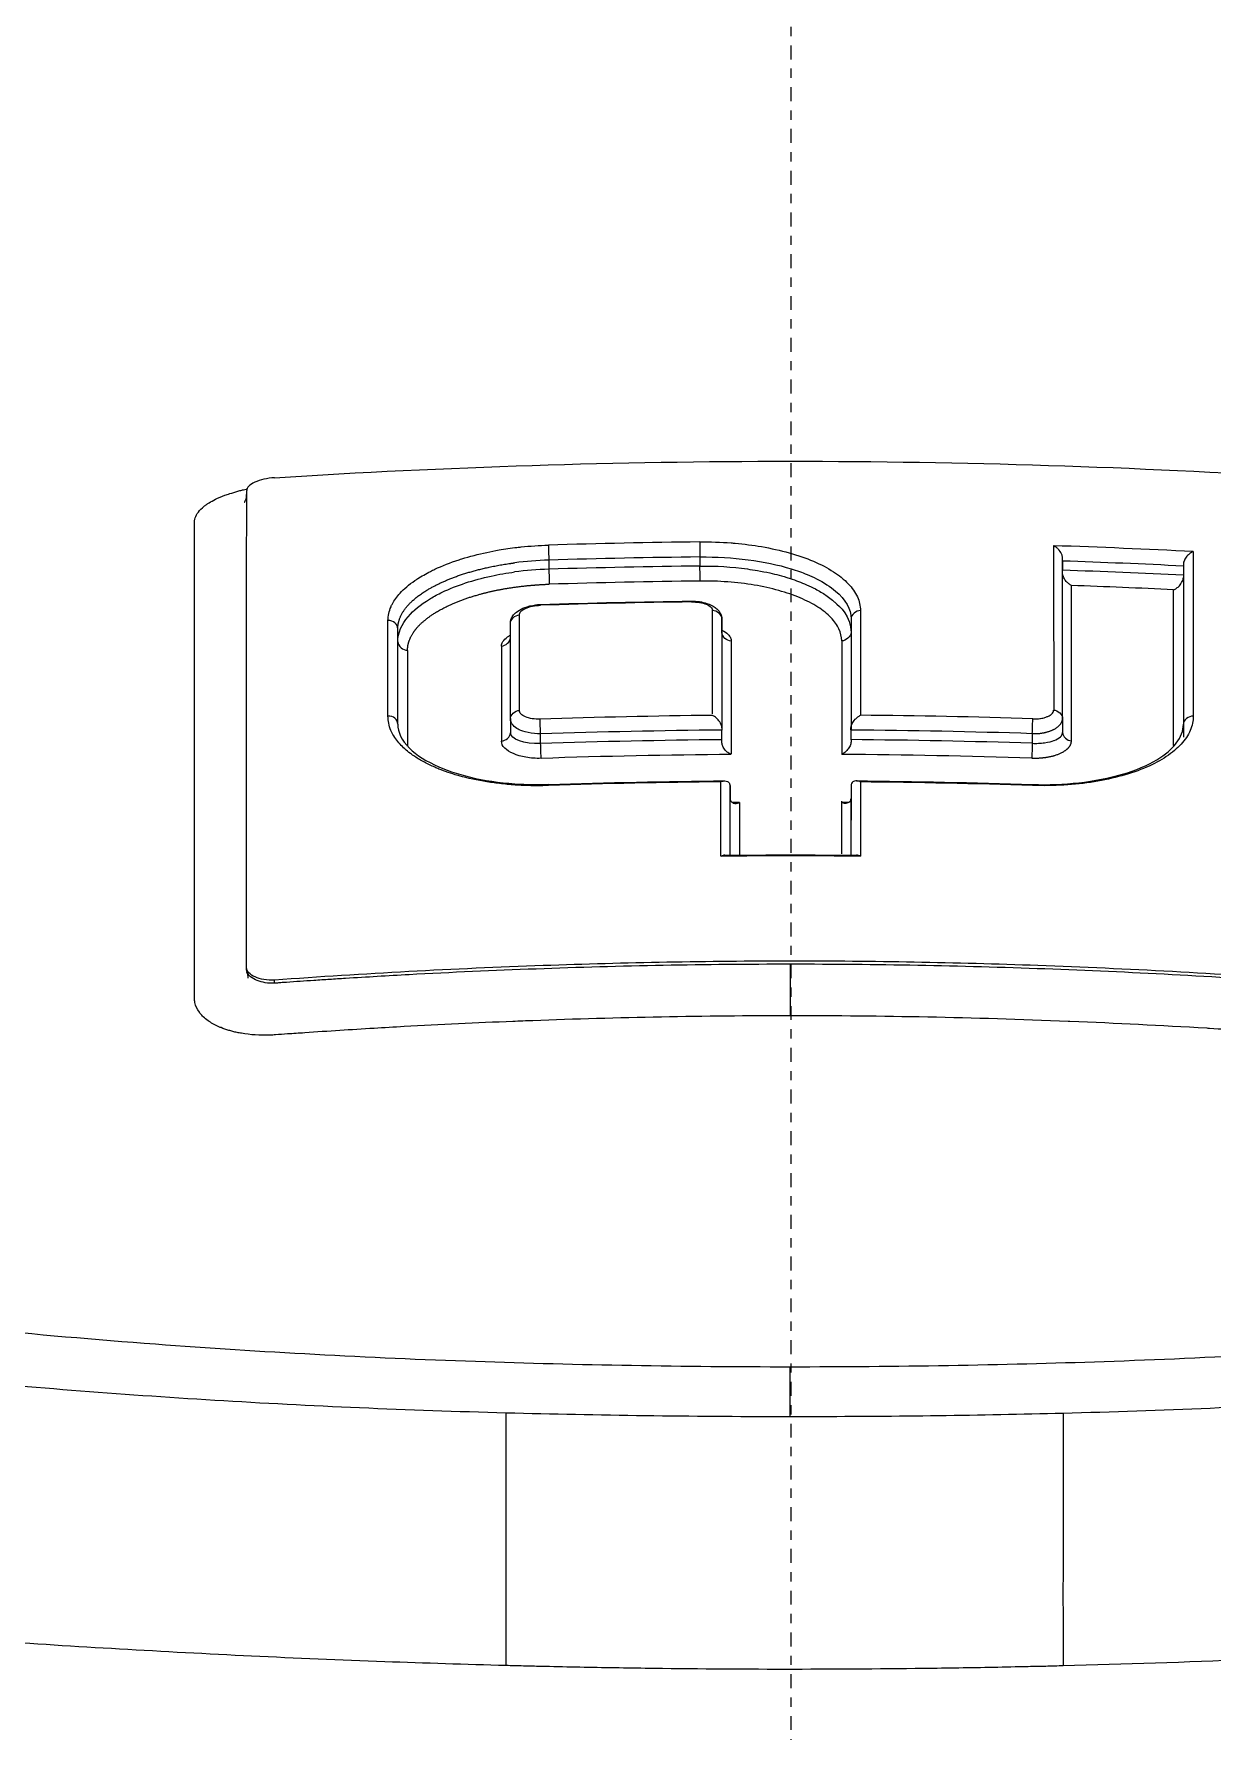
# Model space of a CAD drawing. Header units: millimetres. Extents: x 0 to 4378, y 0 to 2376.
# Drawn here: x 769.06 to 781.76, y 2087.15 to 2105.43 of the extents above; entities that cross this region are included whole.
import ezdxf

# ---------------------------------------------------------------- set-up
doc = ezdxf.new("R2010")
doc.units = ezdxf.units.MM
doc.header["$LTSCALE"] = 0.2
doc.linetypes.add('CENTER2', pattern=[1.125, 0.75, -0.125, 0.125, -0.125])
doc.layers.add('02_Center Line', color=1, linetype='CENTER2')

# ---------------------------------------------------------------- blocks, each defined once
blk = doc.blocks.new('A$C67cfe5fe')
for p, q in [((-0.928, -66.436), (-0.928, -66.436)), ((-2.608, -66.632), (-2.608, -66.731)), ((-0.979, -66.598), (-0.979, -66.696)), ((2.928, -68.337), (2.928, -66.608)), ((2.928, -66.643), (2.928, -66.741)), ((4.23, -66.673), (4.23, -68.401)), ((4.23, -66.697), (4.23, -66.796)), ((-0.928, -66.858), (-0.928, -66.858)), ((2.928, -68.337), (2.928, -66.775)), ((4.23, -66.821), (4.23, -68.541)), ((-0.742, -67.266), (-0.743, -68.439)), ((-0.742, -67.414), (-0.742, -67.266)), ((-0.742, -67.266), (-0.742, -67.414)), ((0.649, -67.265), (0.649, -68.438)), ((0.649, -67.265), (0.649, -67.265)), ((-4.235, -68.401), (-4.235, -67.373)), ((-3.022, -68.34), (-3.022, -67.313)), ((-3.022, -68.34), (-3.022, -67.469)), ((-2.926, -67.398), (-2.926, -67.398)), ((-0.742, -67.414), (-0.743, -68.464)), ((0.649, -67.413), (0.649, -68.463)), ((0.649, -67.413), (0.649, -67.413)), ((-4.235, -68.401), (-4.235, -67.514)), ((0.548, -67.503), (0.548, -68.725)), ((-3.022, -68.34), (-3.022, -68.494)), ((-1.919, -68.324), (-1.919, -68.324)), ((0.93, -68.306), (0.93, -68.306)), ((1.922, -68.324), (1.922, -68.324)), ((2.928, -68.337), (2.928, -68.491)), ((-2.696, -68.609), (-2.696, -68.505)), ((-0.743, -68.568), (-0.743, -68.464)), ((-0.743, -68.568), (-0.743, -68.568)), ((0.649, -68.567), (0.649, -68.463)), ((2.602, -68.502), (2.602, -68.606)), ((4.23, -68.401), (4.23, -68.401)), ((-0.654, -69.812), (-0.654, -69.059)), ((-0.654, -69.059), (-0.654, -69.205)), ((0.649, -69.059), (0.648, -69.812)), ((-0.654, -69.812), (-0.654, -69.205)), ((0.648, -69.205), (0.648, -69.812)), ((-5.864, -71.047), (-5.864, -71.021)), ((-1.919, -71.012), (-1.919, -71.012)), ((-0.928, -70.993), (-0.928, -70.993)), ((0.93, -70.993), (0.93, -70.993)), ((1.922, -71.012), (1.922, -71.012)), ((-5.564, -71.191), (-5.564, -71.158)), ((0.93, -71.548), (0.93, -71.548)), ((1.922, -71.567), (1.922, -71.567)), ((-0.009, -75.323), (-0.009, -75.863))]:
    blk.add_line(p, q)
blk.add_arc((0, 0), 86.413, 313.06048, 226.93952)
for centre, major_axis, ratio, start_param, end_param in [((-5.563, -65.864), (0.3, 0.023), 0.39536, 1.540952, 3.111749), ((0.004, -140.188), (79.462, -0.002), 0.92821, 1.583219, 1.60375), ((2.849, -140.167), (-0.016, 81.06), 0.000069, 0.429761, 0.479504), ((-0.026, -140.781), (80.099, -0.001), 0.92824, 1.516333, 1.535131), ((4.356, -139.87), (0.02, -80.689), 0.000072, 3.571971, 3.621898), ((-2.574, -67.246), (1.548, 0.043), 0.397012, 1.58138, 1.822144), ((-2.604, -67.452), (1.638, 0.061), 0.440164, 1.556801, 1.783467), ((0.004, -140.161), (79.293, -0.002), 0.927804, 1.583225, 1.603764), ((0.004, -140.089), (79.137, -0.002), 0.92749, 1.583251, 1.603829), ((-0.026, -140.75), (79.932, -0.003), 0.927771, 1.517557, 1.533867), ((-0.027, -140.694), (79.789, -0.002), 0.92749, 1.517446, 1.533785), ((0.004, -140.062), (78.968, -0.002), 0.927077, 1.583258, 1.603845), ((-0.027, -140.673), (79.623, -0.001), 0.927139, 1.518638, 1.532479), ((3.005, -140.135), (0.019, 80.621), 0.000055, 5.804404, 5.851627), ((0.006, -139.707), (-78.262, 0.002), 0.928055, 4.726147, 4.746973), ((-1.068, -67.128), (0.0007, -0.0538), 0.007417, 3.137067, 3.1416), ((-1.068, -67.128), (0.0007, -0.0538), 0.007417, 3.1416, 3.707714), ((4.103, -139.916), (-0.022, -80.346), 0.000056, 2.662169, 2.709604), ((-4.335, -67.373), (0.1, 0), 0.899596, 0.00002, 1.626158), ((-4.363, -139.935), (0.022, 80.762), 0.000059, 5.802861, 5.831224), ((-2.945, -140.227), (0.02, 81.126), 0.000062, 5.803652, 5.831887), ((-2.696, -67.164), (0.0018, -0.0536), 0.018842, 3.145343, 3.705079), ((-0.851, -140.527), (-0.008, -81.489), 0.00002, 2.660467, 2.691318), ((0.755, -140.536), (0.005, -81.499), 0.000032, 3.592119, 3.622961), ((-4.109, -139.975), (-0.02, 80.412), 0.000079, 0.45104, 0.479465), ((-3.098, -140.184), (-0.019, 80.673), 0.000081, 0.450484, 0.478814), ((-0.636, -140.545), (0.005, -81.109), 0.000032, 3.591255, 3.62475), ((-4.335, -68.401), (0.1, 0), 0.886849, 0.000221, 1.627453), ((0.008, -138.589), (-75.713, 0.002), 0.928348, 4.723657, 4.748198), ((-0.007, -138.544), (75.665, -0.003), 0.928354, 1.536274, 1.560828), ((2.603, -68.431), (-0.0032, -0.0999), 0.012856, 0.785362, 2.659767), ((-4.335, -68.401), (0.1, 0), 0.886849, 0.000018, 0.000221), ((0.007, -138.534), (-75.523, 0.002), 0.927848, 4.722341, 4.748216), ((0.007, -138.436), (-75.337, 0.002), 0.927455, 4.722368, 4.748308), ((-0.742, -68.347), (0, -0.133), 0.000583, 5.47928, 5.787408), ((-0.743, -68.683), (0, -0.131), 0.000579, 2.333892, 2.645879), ((0.648, -68.345), (0, -0.133), 0.000491, 0.495311, 0.804225), ((-0.006, -138.49), (75.475, -0.002), 0.92785, 1.536257, 1.562148), ((0.649, -68.687), (0, -0.135), 0.000363, 3.620466, 3.927231), ((-0.007, -138.399), (-75.297, 0.002), 0.927458, 4.677763, 4.703714), ((0.007, -138.383), (-75.149, 0.002), 0.926947, 4.721044, 4.748325), ((-0.006, -138.338), (-75.101, 0.002), 0.926936, 4.677744, 4.705038), ((0.009, -137.794), (-74.104, 0.002), 0.928107, 4.722724, 4.74776), ((-0.764, -141.203), (0.009, 82.256), 0.00003, 5.763107, 5.783077), ((0.759, -141.199), (0.008, -82.251), 0.000051, 3.641641, 3.661615), ((-0.009, -137.795), (-74.104, 0.002), 0.928107, 4.677143, 4.702178), ((0.007, -137.811), (-73.954, 0.002), 0.927194, 4.719989, 4.721059), ((-0.547, -141.156), (-0.005, 81.802), 0.000036, 0.496809, 0.511176), ((0.541, -141.153), (-0.007, -81.799), 0.000022, 2.630734, 2.645105), ((0, -136.086), (-71.394, 0.002), 0.928182, 4.701923, 4.722988), ((2.971, -95.547), (-0.015, 45.288), 0.000777, 1.120257, 1.185998)]:
    blk.add_ellipse(centre, major_axis=major_axis, ratio=ratio, start_param=start_param, end_param=end_param)
for points, knots in [([(-3.067, -75.822), (-4.126, -75.794), (-5.172, -75.749), (-7.244, -75.623), (-8.265, -75.542), (-9.932, -75.379), (-10.592, -75.305), (-11.611, -75.177), (-11.978, -75.128), (-15.251, -74.664), (-17.895, -74.094), (-20.291, -73.351), (-20.433, -73.305), (-20.871, -73.163), (-21.175, -73.06), (-21.75, -72.853), (-22.029, -72.748), (-22.564, -72.536), (-22.824, -72.427), (-23.331, -72.204), (-23.576, -72.091), (-24.29, -71.742), (-24.73, -71.5), (-25.53, -71.006), (-25.889, -70.754), (-26.36, -70.372), (-26.504, -70.246), (-27.199, -69.591), (-27.591, -69.043), (-27.854, -68.343), (-27.895, -68.205), (-27.955, -67.928), (-27.974, -67.789), (-27.989, -67.512), (-27.986, -67.376), (-27.958, -67.111), (-27.934, -66.981), (-27.885, -66.792), (-27.867, -66.731), (-27.807, -66.554), (-27.758, -66.435), (-27.651, -66.214), (-27.593, -66.109), (-27.294, -65.626), (-26.967, -65.25), (-26.236, -64.604), (-25.874, -64.333), (-24.852, -63.672), (-24.133, -63.288), (-22.908, -62.742), (-22.475, -62.564), (-21.564, -62.221), (-21.084, -62.053), (-20.582, -61.893)], [0.000005, 0.000005, 0.000005, 0.000005, 0.319511, 0.319511, 0.639479, 0.639479, 0.852403, 0.852403, 0.973891, 0.973891, 1.947625, 1.947625, 2.010365, 2.010365, 2.139691, 2.139691, 2.265575, 2.265575, 2.393345, 2.393345, 2.521559, 2.521559, 2.781941, 2.781941, 3.041001, 3.041001, 3.166048, 3.166048, 3.692233, 3.692233, 3.821507, 3.821507, 3.951206, 3.951206, 4.07808, 4.07808, 4.201324, 4.201324, 4.258471, 4.258471, 4.368502, 4.368502, 4.468635, 4.468635, 4.831764, 4.831764, 5.102761, 5.102761, 5.508805, 5.508805, 5.711646, 5.711646, 5.914059, 5.914059, 5.914059, 5.914059]), ([(20.581, -61.893), (21.167, -62.08), (21.725, -62.277), (22.772, -62.683), (23.264, -62.894), (24.638, -63.544), (25.419, -64.003), (26.472, -64.794), (26.828, -65.119), (27.191, -65.537), (27.262, -65.626), (27.361, -65.758), (27.394, -65.803), (27.576, -66.067), (27.694, -66.287), (27.831, -66.623), (27.872, -66.744), (27.936, -66.996), (27.959, -67.126), (27.985, -67.391), (27.987, -67.528), (27.97, -67.805), (27.95, -67.944), (27.889, -68.221), (27.847, -68.359), (27.58, -69.058), (27.185, -69.606), (26.486, -70.261), (26.342, -70.386), (25.869, -70.767), (25.508, -71.019), (24.707, -71.513), (24.265, -71.754), (23.549, -72.103), (23.304, -72.216), (22.797, -72.438), (22.535, -72.546), (21.999, -72.758), (21.72, -72.863), (21.147, -73.068), (20.844, -73.171), (20.405, -73.313), (20.262, -73.359), (17.851, -74.105), (15.19, -74.676), (11.896, -75.139), (11.527, -75.188), (10.501, -75.315), (9.837, -75.388), (8.16, -75.551), (7.133, -75.631), (5.569, -75.724), (5.045, -75.75), (3.992, -75.794), (3.464, -75.812), (2.933, -75.826)], [0.00002, 0.00002, 0.00002, 0.00002, 0.259158, 0.259158, 0.518708, 0.518708, 1.038075, 1.038075, 1.384705, 1.384705, 1.477831, 1.477831, 1.526561, 1.526561, 1.759973, 1.759973, 1.890971, 1.890971, 2.029156, 2.029156, 2.171186, 2.171186, 2.316283, 2.316283, 2.460898, 2.460898, 3.049329, 3.049329, 3.189055, 3.189055, 3.478614, 3.478614, 3.769885, 3.769885, 3.913253, 3.913253, 4.056001, 4.056001, 4.19686, 4.19686, 4.341119, 4.341119, 4.411312, 4.411312, 5.498875, 5.498875, 5.634552, 5.634552, 5.872375, 5.872375, 6.229939, 6.229939, 6.408513, 6.408513, 6.587137, 6.587137, 6.587137, 6.587137]), ([(-20.254, -62.034), (-21.316, -62.409), (-22.924, -63.036), (-25.326, -64.626), (-26.033, -65.35), (-26.63, -66.585), (-26.71, -67.081), (-26.475, -68.751), (-25.525, -69.8), (-22.805, -71.618), (-20.784, -72.476), (-16.051, -73.826), (-13.47, -74.336), (-9.424, -74.853), (-8.146, -74.981), (-5.708, -75.163), (-4.554, -75.225), (-2.295, -75.303), (-1.147, -75.323), (-0.009, -75.323)], [-5.847616, -5.847616, -5.847616, -5.847616, -5.038817, -5.038817, -4.426364, -4.426364, -4.019655, -4.019655, -3.083823, -3.083823, -2.043533, -2.043533, -1.111663, -1.111663, -0.700523, -0.700523, -0.341482, -0.341482, 0, 0, 0, 0]), ([(-0.009, -75.323), (1.128, -75.323), (2.276, -75.304), (4.534, -75.226), (5.688, -75.164), (8.127, -74.982), (9.404, -74.855), (13.452, -74.338), (16.034, -73.829), (20.77, -72.48), (22.793, -71.622), (25.516, -69.805), (26.47, -68.758), (26.709, -67.086), (26.63, -66.59), (26.035, -65.353), (25.328, -64.629), (22.925, -63.037), (21.315, -62.409), (20.252, -62.034)], [-3.557548, -3.557548, -3.557548, -3.557548, -3.349945, -3.349945, -3.131371, -3.131371, -2.88131, -2.88131, -2.314192, -2.314192, -1.681115, -1.681115, -1.111984, -1.111984, -0.864569, -0.864569, -0.492008, -0.492008, -0.000015, -0.000015, -0.000015, -0.000015]), ([(-5.563, -65.744), (-3.714, -65.627), (-1.862, -65.567), (1.85, -65.567), (3.705, -65.626), (5.558, -65.744)], [0, 0, 0, 0, 0.4995825, 0.4995825, 0.9999999, 0.9999999, 0.9999999, 0.9999999]), ([(-6.318, -66.049), (-6.318, -66.049), (-6.318, -66.049), (-6.318, -66.049), (-6.31, -66.043), (-6.301, -66.037), (-6.293, -66.03), (-6.285, -66.025), (-6.277, -66.02), (-6.268, -66.014), (-6.248, -66.002), (-6.225, -65.989), (-6.2, -65.977), (-6.169, -65.962), (-6.134, -65.947), (-6.097, -65.934), (-6.081, -65.928), (-6.064, -65.922), (-6.046, -65.916), (-6.018, -65.907), (-5.989, -65.898), (-5.96, -65.89)], [0.41973786, 0.41973786, 0.41973786, 0.41973786, 0.41974049, 0.41974049, 0.41974049, 0.42088252, 0.42088252, 0.42088252, 0.421875, 0.421875, 0.421875, 0.4242454, 0.4242454, 0.4242454, 0.42725417, 0.42725417, 0.42725417, 0.42860278, 0.42860278, 0.42860278, 0.43081645, 0.43081645, 0.43081645, 0.43081645]), ([(-5.96, -65.89), (-5.945, -65.886), (-5.93, -65.882), (-5.915, -65.878), (-5.91, -65.877), (-5.904, -65.876), (-5.898, -65.874), (-5.889, -65.872), (-5.879, -65.87), (-5.869, -65.867), (-5.866, -65.867), (-5.863, -65.866), (-5.86, -65.865)], [0.430816452, 0.430816452, 0.430816452, 0.430816452, 0.431952859, 0.431952859, 0.431952859, 0.432377083, 0.432377083, 0.432377083, 0.433119119, 0.433119119, 0.433119119, 0.433340156, 0.433340156, 0.433340156, 0.433340156]), ([(-5.889, -66.009), (-5.889, -66.009), (-5.889, -66.009), (-5.887, -66.006), (-5.882, -66.002), (-5.875, -65.987), (-5.87, -65.975), (-5.865, -65.951), (-5.864, -65.941), (-5.864, -65.934), (-5.864, -65.932), (-5.864, -65.932), (-5.864, -65.932), (-5.864, -65.929), (-5.864, -65.926), (-5.864, -65.924)], [1.25071335, 1.25071335, 1.25071335, 1.25071335, 1.25395049, 1.25395049, 1.26607486, 1.26607486, 1.27625562, 1.27625562, 1.28286408, 1.28286408, 1.28458104, 1.28458104, 1.28718721, 1.28718721, 1.28976385, 1.28976385, 1.28976385, 1.28976385]), ([(-5.864, -71.021), (-5.864, -70.051), (-5.864, -69.138), (-5.864, -67.423), (-5.864, -66.623), (-5.863, -65.883)], [-1.119708, -1.119708, -1.119708, -1.119708, -0.559623, -0.559623, -0.000001, -0.000001, -0.000001, -0.000001]), ([(-6.425, -71.377), (-6.426, -71.367), (-6.426, -71.359), (-6.427, -71.352), (-6.427, -71.338), (-6.426, -71.316), (-6.426, -71.291), (-6.427, -71.256), (-6.426, -71.215), (-6.427, -71.181), (-6.427, -71.179), (-6.427, -71.177), (-6.427, -71.175), (-6.427, -71.117), (-6.427, -71.056), (-6.427, -70.999), (-6.427, -70.987), (-6.427, -70.975), (-6.427, -70.963), (-6.427, -70.858), (-6.427, -70.746), (-6.427, -70.651), (-6.427, -70.474), (-6.427, -70.294), (-6.427, -70.11), (-6.427, -70.071), (-6.427, -70.033), (-6.427, -69.994), (-6.427, -69.882), (-6.427, -69.768), (-6.427, -69.654), (-6.427, -69.539), (-6.427, -69.403), (-6.427, -69.307), (-6.427, -69.258), (-6.427, -69.209), (-6.427, -69.159), (-6.427, -68.943), (-6.427, -68.723), (-6.427, -68.498), (-6.427, -68.369), (-6.427, -68.239), (-6.427, -68.108), (-6.427, -68.023), (-6.427, -67.937), (-6.427, -67.85), (-6.427, -67.729), (-6.427, -67.607), (-6.427, -67.484), (-6.427, -67.398), (-6.427, -67.313), (-6.427, -67.226), (-6.427, -67.207), (-6.427, -67.187), (-6.427, -67.167), (-6.427, -67.061), (-6.427, -66.942), (-6.427, -66.848), (-6.427, -66.775), (-6.427, -66.7), (-6.427, -66.626), (-6.427, -66.528), (-6.427, -66.431), (-6.427, -66.335), (-6.427, -66.318), (-6.427, -66.302), (-6.427, -66.286), (-6.427, -66.278), (-6.427, -66.271), (-6.427, -66.263), (-6.427, -66.251), (-6.427, -66.239), (-6.427, -66.227), (-6.427, -66.216), (-6.426, -66.204), (-6.423, -66.192), (-6.413, -66.15), (-6.386, -66.109), (-6.341, -66.069), (-6.334, -66.062), (-6.326, -66.056), (-6.318, -66.049)], [0.1547889, 0.1547889, 0.1547889, 0.1547889, 0.15625, 0.15625, 0.15625, 0.1593979, 0.1593979, 0.1593979, 0.1637965, 0.1637965, 0.1637965, 0.1640625, 0.1640625, 0.1640625, 0.171875, 0.171875, 0.171875, 0.1734917, 0.1734917, 0.1734917, 0.1875, 0.1875, 0.1875, 0.213324, 0.213324, 0.213324, 0.21875, 0.21875, 0.21875, 0.234375, 0.234375, 0.234375, 0.25, 0.25, 0.25, 0.2579257, 0.2579257, 0.2579257, 0.2926672, 0.2926672, 0.2926672, 0.3125, 0.3125, 0.3125, 0.3255033, 0.3255033, 0.3255033, 0.34375, 0.34375, 0.34375, 0.3564771, 0.3564771, 0.3564771, 0.359375, 0.359375, 0.359375, 0.375, 0.375, 0.375, 0.3873006, 0.3873006, 0.3873006, 0.40346, 0.40346, 0.40346, 0.40625, 0.40625, 0.40625, 0.4075224, 0.4075224, 0.4075224, 0.409563, 0.409563, 0.409563, 0.4116065, 0.4116065, 0.4116065, 0.4185939, 0.4185939, 0.4185939, 0.4197379, 0.4197379, 0.4197379, 0.4197379]), ([(-4.341, -67.283), (-4.341, -67.233), (-4.33, -67.183), (-4.308, -67.134), (-4.304, -67.124), (-4.299, -67.113), (-4.293, -67.103), (-4.272, -67.064), (-4.244, -67.026), (-4.21, -66.989), (-4.189, -66.965), (-4.165, -66.942), (-4.139, -66.92), (-4.112, -66.897), (-4.083, -66.874), (-4.051, -66.853), (-4.042, -66.846), (-4.032, -66.84), (-4.023, -66.833), (-3.98, -66.806), (-3.933, -66.779), (-3.883, -66.754), (-3.867, -66.746), (-3.852, -66.738), (-3.836, -66.731), (-3.756, -66.693), (-3.669, -66.659), (-3.575, -66.628), (-3.565, -66.625), (-3.555, -66.622), (-3.545, -66.619), (-3.459, -66.592), (-3.369, -66.569), (-3.276, -66.549), (-3.232, -66.539), (-3.188, -66.531), (-3.144, -66.523), (-3.08, -66.512), (-3.016, -66.503), (-2.951, -66.495), (-2.936, -66.494), (-2.921, -66.492), (-2.906, -66.49), (-2.809, -66.48), (-2.711, -66.474), (-2.612, -66.471)], [0, 0, 0, 0, 0.124961, 0.124961, 0.124961, 0.151074, 0.151074, 0.151074, 0.25, 0.25, 0.25, 0.31207, 0.31207, 0.31207, 0.375, 0.375, 0.375, 0.39351, 0.39351, 0.39351, 0.475398, 0.475398, 0.475398, 0.5, 0.5, 0.5, 0.625, 0.625, 0.625, 0.638241, 0.638241, 0.638241, 0.75, 0.75, 0.75, 0.801734, 0.801734, 0.801734, 0.874941, 0.874941, 0.874941, 0.891604, 0.891604, 0.891604, 1, 1, 1, 1]), ([(-0.981, -66.436), (-0.868, -66.435), (-0.754, -66.438), (-0.643, -66.447), (-0.628, -66.448), (-0.613, -66.449), (-0.598, -66.451)], [0, 0, 0, 0, 0.1250001, 0.1250001, 0.1250001, 0.1417191, 0.1417191, 0.1417191, 0.1417191]), ([(-0.598, -66.451), (-0.502, -66.459), (-0.408, -66.471), (-0.317, -66.487), (-0.213, -66.505), (-0.112, -66.527), (-0.018, -66.554), (0.077, -66.58), (0.164, -66.611), (0.244, -66.645), (0.324, -66.679), (0.397, -66.717), (0.459, -66.758), (0.489, -66.777), (0.517, -66.797), (0.542, -66.817)], [0.1417191, 0.1417191, 0.1417191, 0.1417191, 0.2500001, 0.2500001, 0.2500001, 0.3750004, 0.3750004, 0.3750004, 0.5000001, 0.5000001, 0.5000001, 0.6250007, 0.6250007, 0.6250007, 0.6844931, 0.6844931, 0.6844931, 0.6844931]), ([(2.928, -66.608), (2.928, -66.604), (2.927, -66.601), (2.925, -66.586), (2.921, -66.575), (2.908, -66.547), (2.896, -66.53), (2.874, -66.506), (2.866, -66.499), (2.847, -66.485), (2.838, -66.48), (2.831, -66.478)], [0.00000001, 0.00000001, 0.00000001, 0.00000001, 0.00117759, 0.00117759, 0.00434697, 0.00434697, 0.00936629, 0.00936629, 0.01210725, 0.01210725, 0.01541921, 0.01541921, 0.01541921, 0.01541921]), ([(4.336, -66.541), (4.324, -66.545), (4.312, -66.552), (4.289, -66.569), (4.278, -66.579), (4.257, -66.604), (4.248, -66.618), (4.238, -66.639), (4.235, -66.646), (4.231, -66.659), (4.23, -66.666), (4.23, -66.672)], [0.00001168, 0.00001168, 0.00001168, 0.00001168, 0.00475145, 0.00475145, 0.00953659, 0.00953659, 0.01488501, 0.01488501, 0.01743255, 0.01743255, 0.01970033, 0.01970033, 0.01970033, 0.01970033]), ([(-0.979, -66.598), (-0.627, -66.594), (-0.277, -66.64), (0.003, -66.726), (0.064, -66.745), (0.122, -66.765), (0.175, -66.787), (0.211, -66.802), (0.244, -66.817), (0.276, -66.833), (0.357, -66.874), (0.426, -66.918), (0.482, -66.966), (0.59, -67.058), (0.649, -67.161), (0.649, -67.265)], [0, 0, 0, 0, 0.4109052, 0.4109052, 0.4109052, 0.5000049, 0.5000049, 0.5000049, 0.5590367, 0.5590367, 0.5590367, 0.7086872, 0.7086872, 0.7086872, 0.9999925, 0.9999925, 0.9999925, 0.9999925]), ([(-0.979, -66.696), (-0.805, -66.694), (-0.633, -66.705), (-0.468, -66.728), (-0.431, -66.733), (-0.394, -66.738), (-0.359, -66.745), (-0.314, -66.752), (-0.27, -66.761), (-0.228, -66.771), (-0.151, -66.788), (-0.107, -66.798), (-0.008, -66.831), (0.055, -66.851), (0.114, -66.873), (0.169, -66.897), (0.203, -66.912), (0.234, -66.927), (0.265, -66.943), (0.305, -66.965), (0.343, -66.987), (0.378, -67.011), (0.413, -67.035), (0.462, -67.075), (0.474, -67.086), (0.525, -67.131), (0.649, -67.235), (0.649, -67.413)], [0, 0, 0, 0, 0.25, 0.25, 0.25, 0.3057667, 0.3057667, 0.3057667, 0.375, 0.375, 0.375, 0.5, 0.5, 0.5, 0.5781771, 0.5781771, 0.5781771, 0.625, 0.625, 0.625, 0.6875, 0.6875, 0.6875, 0.75, 0.75, 0.75, 0.999996, 0.999996, 0.999996, 0.999996]), ([(-4.235, -67.514), (-4.236, -67.413), (-4.189, -67.322), (-4.123, -67.244), (-4.058, -67.166), (-4.004, -67.12), (-3.884, -67.047), (-3.844, -67.023), (-3.801, -67), (-3.756, -66.978), (-3.6, -66.904), (-3.42, -66.845), (-3.229, -66.804), (-3.146, -66.786), (-3.061, -66.772), (-2.976, -66.76)], [0, 0, 0, 0, 0.25, 0.25, 0.25, 0.5, 0.5, 0.5, 0.5839635, 0.5839635, 0.5839635, 0.8742063, 0.8742063, 0.8742063, 1, 1, 1, 1]), ([(0.548, -67.503), (0.548, -67.46), (0.538, -67.417), (0.519, -67.374), (0.5, -67.332), (0.47, -67.291), (0.432, -67.251), (0.394, -67.211), (0.347, -67.173), (0.291, -67.138), (0.235, -67.102), (0.171, -67.069), (0.101, -67.04), (0.03, -67.01), (-0.047, -66.983), (-0.13, -66.96), (-0.213, -66.936), (-0.302, -66.917), (-0.394, -66.901), (-0.486, -66.886), (-0.582, -66.874), (-0.68, -66.867), (-0.778, -66.86), (-0.878, -66.857), (-0.978, -66.858)], [0, 0, 0, 0, 0.125, 0.125, 0.125, 0.25, 0.25, 0.25, 0.375, 0.375, 0.375, 0.5, 0.5, 0.5, 0.625, 0.625, 0.625, 0.75, 0.75, 0.75, 0.875, 0.875, 0.875, 1, 1, 1, 1]), ([(0.542, -66.817), (0.544, -66.818), (0.545, -66.819), (0.546, -66.821), (0.573, -66.842), (0.597, -66.864), (0.618, -66.887), (0.661, -66.932), (0.695, -66.979), (0.717, -67.028), (0.739, -67.076), (0.75, -67.125), (0.75, -67.175)], [0.6844931, 0.6844931, 0.6844931, 0.6844931, 0.6875004, 0.6875004, 0.6875004, 0.7500001, 0.7500001, 0.7500001, 0.8750003, 0.8750003, 0.8750003, 1, 1, 1, 1]), ([(3.024, -66.906), (3.021, -66.905), (3.018, -66.904), (3.006, -66.897), (2.996, -66.89), (2.978, -66.873), (2.969, -66.864), (2.951, -66.841), (2.943, -66.827), (2.934, -66.807), (2.932, -66.8), (2.929, -66.787), (2.928, -66.781), (2.928, -66.775)], [-0.00112919, -0.00112919, -0.00112919, -0.00112919, 0, 0, 0.00402968, 0.00402968, 0.00807131, 0.00807131, 0.01307224, 0.01307224, 0.01546787, 0.01546787, 0.01757087, 0.01757087, 0.01757087, 0.01757087]), ([(4.125, -66.952), (4.125, -66.952), (4.126, -66.952), (4.134, -66.949), (4.145, -66.944), (4.167, -66.927), (4.177, -66.918), (4.199, -66.894), (4.21, -66.879), (4.221, -66.857), (4.225, -66.849), (4.229, -66.835), (4.23, -66.828), (4.23, -66.821)], [-0.0182212, -0.0182212, -0.0182212, -0.0182212, -0.01808861, -0.01808861, -0.01351982, -0.01351982, -0.0097256, -0.0097256, -0.00462924, -0.00462924, -0.00220609, -0.00220609, -0.00008723, -0.00008723, -0.00008723, -0.00008723]), ([(-1.069, -67.074), (-1.041, -67.074), (-1.012, -67.076), (-0.956, -67.084), (-0.929, -67.09), (-0.872, -67.109), (-0.842, -67.123), (-0.803, -67.151), (-0.79, -67.163), (-0.77, -67.186), (-0.763, -67.197), (-0.752, -67.217), (-0.749, -67.227), (-0.744, -67.246), (-0.743, -67.256), (-0.742, -67.265)], [0, 0, 0, 0, 0.00847318, 0.00847318, 0.01746871, 0.01746871, 0.02861115, 0.02861115, 0.03460781, 0.03460781, 0.03915272, 0.03915272, 0.04269381, 0.04269381, 0.04637462, 0.04637462, 0.04637462, 0.04637462]), ([(-1.069, -67.083), (-1.04, -67.082), (-1.011, -67.084), (-0.983, -67.089), (-0.956, -67.093), (-0.931, -67.1), (-0.911, -67.108), (-0.89, -67.117), (-0.873, -67.127), (-0.861, -67.139), (-0.85, -67.15), (-0.844, -67.163), (-0.844, -67.176)], [0, 0, 0, 0, 0.25, 0.25, 0.25, 0.5, 0.5, 0.5, 0.75, 0.75, 0.75, 1, 1, 1, 1]), ([(-3.022, -67.312), (-3.022, -67.297), (-3.018, -67.281), (-3.006, -67.251), (-2.997, -67.236), (-2.974, -67.208), (-2.959, -67.194), (-2.919, -67.167), (-2.894, -67.154), (-2.832, -67.13), (-2.792, -67.12), (-2.734, -67.113), (-2.716, -67.111), (-2.698, -67.111)], [0, 0, 0, 0, 0.00585226, 0.00585226, 0.01169316, 0.01169316, 0.01878079, 0.01878079, 0.02852252, 0.02852252, 0.04105884, 0.04105884, 0.04637725, 0.04637725, 0.04637725, 0.04637725]), ([(-2.925, -67.223), (-2.926, -67.21), (-2.92, -67.197), (-2.897, -67.173), (-2.879, -67.162), (-2.837, -67.143), (-2.812, -67.134), (-2.757, -67.123), (-2.728, -67.12), (-2.698, -67.119)], [0, 0, 0, 0, 0.24981, 0.24981, 0.50014, 0.50014, 0.749753, 0.749753, 1, 1, 1, 1]), ([(-3.118, -67.559), (-3.118, -67.543), (-3.113, -67.526), (-3.103, -67.51), (-3.092, -67.493), (-3.076, -67.477), (-3.053, -67.46), (-3.044, -67.453), (-3.034, -67.447), (-3.023, -67.44)], [0, 0, 0, 0, 0.2504489, 0.2504489, 0.2504489, 0.5009372, 0.5009372, 0.5009372, 0.5989114, 0.5989114, 0.5989114, 0.5989114]), ([(-0.742, -67.387), (-0.715, -67.401), (-0.693, -67.417), (-0.675, -67.433), (-0.664, -67.444), (-0.655, -67.456), (-0.65, -67.468), (-0.644, -67.48), (-0.642, -67.492), (-0.642, -67.504)], [0.5605287, 0.5605287, 0.5605287, 0.5605287, 0.7509063, 0.7509063, 0.7509063, 0.875453, 0.875453, 0.875453, 1, 1, 1, 1]), ([(-2.61, -69.061), (-2.694, -69.064), (-2.779, -69.064), (-2.863, -69.061), (-2.892, -69.06), (-2.92, -69.058), (-2.949, -69.057), (-3.006, -69.053), (-3.062, -69.048), (-3.118, -69.042), (-3.171, -69.036), (-3.223, -69.029), (-3.274, -69.021), (-3.379, -69.004), (-3.48, -68.983), (-3.574, -68.956), (-3.579, -68.955), (-3.584, -68.954), (-3.589, -68.952), (-3.661, -68.932), (-3.729, -68.908), (-3.793, -68.883), (-3.808, -68.877), (-3.822, -68.871), (-3.836, -68.864), (-3.876, -68.847), (-3.913, -68.829), (-3.949, -68.811), (-3.985, -68.791), (-4.02, -68.771), (-4.051, -68.749), (-4.068, -68.738), (-4.084, -68.727), (-4.099, -68.716), (-4.142, -68.684), (-4.179, -68.65), (-4.211, -68.615), (-4.245, -68.577), (-4.274, -68.538), (-4.295, -68.497), (-4.3, -68.488), (-4.304, -68.478), (-4.309, -68.468), (-4.33, -68.417), (-4.341, -68.365), (-4.341, -68.312)], [0, 0, 0, 0, 0.093194, 0.093194, 0.093194, 0.125, 0.125, 0.125, 0.189042, 0.189042, 0.189042, 0.25, 0.25, 0.25, 0.375001, 0.375001, 0.375001, 0.38152, 0.38152, 0.38152, 0.477845, 0.477845, 0.477845, 0.5, 0.5, 0.5, 0.56152, 0.56152, 0.56152, 0.625001, 0.625001, 0.625001, 0.658058, 0.658058, 0.658058, 0.75, 0.75, 0.75, 0.850773, 0.850773, 0.850773, 0.875, 0.875, 0.875, 1, 1, 1, 1]), ([(-2.696, -68.505), (-2.782, -68.507), (-2.892, -68.478), (-2.927, -68.46), (-2.957, -68.445), (-3.008, -68.414), (-3.02, -68.36), (-3.021, -68.353), (-3.022, -68.347), (-3.022, -68.34)], [0, 0, 0, 0, 0.4992992, 0.4992992, 0.4992992, 0.9482076, 0.9482076, 0.9482076, 1, 1, 1, 1]), ([(-2.701, -68.346), (-2.73, -68.347), (-2.759, -68.345), (-2.787, -68.341), (-2.814, -68.337), (-2.838, -68.33), (-2.859, -68.322), (-2.88, -68.313), (-2.897, -68.302), (-2.908, -68.29), (-2.92, -68.278), (-2.926, -68.265), (-2.926, -68.251)], [0, 0, 0, 0, 0.25, 0.25, 0.25, 0.5, 0.5, 0.5, 0.75, 0.75, 0.75, 1, 1, 1, 1]), ([(-0.743, -68.439), (-0.743, -68.436), (-0.743, -68.432), (-0.745, -68.42), (-0.748, -68.41), (-0.76, -68.384), (-0.771, -68.368), (-0.792, -68.343), (-0.802, -68.333), (-0.824, -68.315), (-0.834, -68.309), (-0.844, -68.305)], [0, 0, 0, 0, 0.00105443, 0.00105443, 0.00390422, 0.00390422, 0.00841748, 0.00841748, 0.01167124, 0.01167124, 0.01536804, 0.01536804, 0.01536804, 0.01536804]), ([(0.649, -68.438), (0.649, -68.431), (0.65, -68.424), (0.654, -68.409), (0.657, -68.401), (0.669, -68.378), (0.68, -68.362), (0.702, -68.338), (0.711, -68.33), (0.73, -68.315), (0.74, -68.309), (0.749, -68.304)], [-0.01932859, -0.01932859, -0.01932859, -0.01932859, -0.01686752, -0.01686752, -0.01403596, -0.01403596, -0.0080494, -0.0080494, -0.00399872, -0.00399872, 0, 0, 0, 0]), ([(4.336, -68.312), (4.336, -68.365), (4.325, -68.417), (4.303, -68.468), (4.281, -68.519), (4.248, -68.568), (4.205, -68.615), (4.162, -68.662), (4.109, -68.707), (4.046, -68.749), (3.983, -68.791), (3.911, -68.83), (3.831, -68.864), (3.751, -68.899), (3.663, -68.93), (3.568, -68.956), (3.474, -68.982), (3.373, -69.004), (3.268, -69.021), (3.163, -69.038), (3.054, -69.05), (2.943, -69.056), (2.832, -69.063), (2.718, -69.064), (2.604, -69.061)], [0, 0, 0, 0, 0.125, 0.125, 0.125, 0.25, 0.25, 0.25, 0.375, 0.375, 0.375, 0.499999, 0.499999, 0.499999, 0.625, 0.625, 0.625, 0.75, 0.75, 0.75, 0.875, 0.875, 0.875, 1, 1, 1, 1]), ([(2.607, -68.343), (2.621, -68.343), (2.634, -68.343), (2.645, -68.343), (2.649, -68.343), (2.653, -68.342), (2.656, -68.342), (2.666, -68.341), (2.675, -68.341), (2.683, -68.34), (2.686, -68.339), (2.689, -68.339), (2.691, -68.338), (2.701, -68.337), (2.709, -68.335), (2.717, -68.334), (2.725, -68.332), (2.732, -68.33), (2.738, -68.328), (2.744, -68.326), (2.75, -68.324), (2.755, -68.322), (2.761, -68.32), (2.766, -68.318), (2.77, -68.316), (2.78, -68.312), (2.788, -68.308), (2.794, -68.303), (2.8, -68.3), (2.805, -68.296), (2.81, -68.292), (2.825, -68.278), (2.832, -68.263), (2.831, -68.248)], [0, 0, 0, 0, 0.046422, 0.046422, 0.046422, 0.063135, 0.063135, 0.063135, 0.11053, 0.11053, 0.11053, 0.12627, 0.12627, 0.12627, 0.18889, 0.18889, 0.18889, 0.251509, 0.251509, 0.251509, 0.313558, 0.313558, 0.313558, 0.37668, 0.37668, 0.37668, 0.501837, 0.501837, 0.501837, 0.609274, 0.609274, 0.609274, 1, 1, 1, 1]), ([(-4.235, -68.401), (-4.235, -68.485), (-4.197, -68.573), (-4.035, -68.732), (-3.926, -68.802), (-3.678, -68.91), (-3.543, -68.952), (-3.246, -69.016), (-3.081, -69.037), (-2.813, -69.051), (-2.711, -69.052), (-2.609, -69.048)], [0, 0, 0, 0, 0.0707494, 0.0707494, 0.1293121, 0.1293121, 0.1794084, 0.1794084, 0.2307931, 0.2307931, 0.2612526, 0.2612526, 0.2612526, 0.2612526]), ([(2.602, -68.606), (2.623, -68.607), (2.646, -68.607), (2.669, -68.606), (2.691, -68.605), (2.713, -68.603), (2.733, -68.6), (2.78, -68.594), (2.817, -68.583), (2.834, -68.577), (2.836, -68.576), (2.838, -68.575), (2.839, -68.575), (2.86, -68.567), (2.887, -68.555), (2.906, -68.535), (2.919, -68.523), (2.928, -68.509), (2.928, -68.491)], [0, 0, 0, 0, 0.1204224, 0.1204224, 0.1204224, 0.2334986, 0.2334986, 0.2334986, 0.5, 0.5, 0.5, 0.524836, 0.524836, 0.524836, 0.8181159, 0.8181159, 0.8181159, 1, 1, 1, 1]), ([(2.604, -69.05), (2.772, -69.056), (2.943, -69.049), (3.271, -69.012), (3.431, -68.981), (3.717, -68.897), (3.844, -68.843), (4.036, -68.728), (4.106, -68.666), (4.204, -68.539), (4.23, -68.471), (4.23, -68.401)], [0.0000037, 0.0000037, 0.0000037, 0.0000037, 0.0505873, 0.0505873, 0.1033103, 0.1033103, 0.1569187, 0.1569187, 0.2068625, 0.2068625, 0.2614584, 0.2614584, 0.2614584, 0.2614584]), ([(-2.691, -68.768), (-2.747, -68.77), (-2.804, -68.766), (-2.854, -68.757), (-2.956, -68.739), (-3.038, -68.703), (-3.083, -68.657), (-3.106, -68.634), (-3.118, -68.609), (-3.118, -68.583)], [0, 0, 0, 0, 0.250033, 0.250033, 0.250033, 0.75, 0.75, 0.75, 1, 1, 1, 1]), ([(-0.642, -68.726), (-0.642, -68.726), (-0.642, -68.726), (-0.651, -68.723), (-0.663, -68.718), (-0.688, -68.699), (-0.698, -68.69), (-0.718, -68.666), (-0.727, -68.652), (-0.738, -68.625), (-0.741, -68.613), (-0.742, -68.599), (-0.743, -68.596), (-0.743, -68.592)], [-0.00010774, -0.00010774, -0.00010774, -0.00010774, 0, 0, 0.00301016, 0.00301016, 0.00518551, 0.00518551, 0.0079686, 0.0079686, 0.01017461, 0.01017461, 0.01088966, 0.01088966, 0.01088966, 0.01088966]), ([(0.649, -68.591), (0.648, -68.598), (0.647, -68.604), (0.644, -68.618), (0.641, -68.625), (0.631, -68.646), (0.622, -68.661), (0.601, -68.685), (0.591, -68.696), (0.566, -68.716), (0.555, -68.722), (0.548, -68.725)], [0.00005399, 0.00005399, 0.00005399, 0.00005399, 0.00205261, 0.00205261, 0.00430952, 0.00430952, 0.00906863, 0.00906863, 0.01302984, 0.01302984, 0.01836274, 0.01836274, 0.01836274, 0.01836274]), ([(-0.755, -69.021), (-0.753, -69.02), (-0.751, -69.019), (-0.737, -69.013), (-0.724, -69.011), (-0.702, -69.011), (-0.691, -69.013), (-0.677, -69.02), (-0.673, -69.023), (-0.666, -69.03), (-0.663, -69.033), (-0.66, -69.038)], [-0.01576575, -0.01576575, -0.01576575, -0.01576575, -0.0149023, -0.0149023, -0.00948324, -0.00948324, -0.00441114, -0.00441114, -0.00209553, -0.00209553, -0.00007679, -0.00007679, -0.00007679, -0.00007679]), ([(-0.654, -69.059), (-0.654, -69.056), (-0.655, -69.052), (-0.657, -69.045), (-0.658, -69.041), (-0.66, -69.038)], [0.000001277, 0.000001277, 0.000001277, 0.000001277, 0.001472911, 0.001472911, 0.003117711, 0.003117711, 0.003117711, 0.003117711]), ([(0.655, -69.038), (0.653, -69.041), (0.651, -69.045), (0.649, -69.052), (0.649, -69.056), (0.649, -69.059)], [0.000120329, 0.000120329, 0.000120329, 0.000120329, 0.001765657, 0.001765657, 0.003236737, 0.003236737, 0.003236737, 0.003236737]), ([(0.749, -69.021), (0.747, -69.02), (0.745, -69.019), (0.733, -69.014), (0.723, -69.012), (0.704, -69.01), (0.695, -69.011), (0.68, -69.015), (0.674, -69.018), (0.663, -69.027), (0.658, -69.031), (0.655, -69.038)], [-0.00093187, -0.00093187, -0.00093187, -0.00093187, 0, 0, 0.00436612, 0.00436612, 0.00867322, 0.00867322, 0.01202355, 0.01202355, 0.01490186, 0.01490186, 0.01490186, 0.01490186]), ([(-0.654, -69.205), (-0.654, -69.209), (-0.653, -69.212), (-0.651, -69.219), (-0.65, -69.223), (-0.648, -69.227)], [-0.003257894, -0.003257894, -0.003257894, -0.003257894, -0.001782606, -0.001782606, -0.000132438, -0.000132438, -0.000132438, -0.000132438]), ([(-0.648, -69.227), (-0.646, -69.23), (-0.644, -69.232), (-0.635, -69.243), (-0.626, -69.249), (-0.607, -69.255), (-0.598, -69.256), (-0.579, -69.254), (-0.569, -69.252), (-0.558, -69.246), (-0.555, -69.245), (-0.553, -69.243)], [-0.01552143, -0.01552143, -0.01552143, -0.01552143, -0.01394941, -0.01394941, -0.00870943, -0.00870943, -0.00449248, -0.00449248, 0, 0, 0.00105534, 0.00105534, 0.00105534, 0.00105534]), ([(0.643, -69.226), (0.639, -69.233), (0.633, -69.239), (0.62, -69.248), (0.612, -69.251), (0.596, -69.254), (0.588, -69.254), (0.572, -69.252), (0.563, -69.25), (0.552, -69.245), (0.55, -69.244), (0.548, -69.243)], [0.00000446, 0.00000446, 0.00000446, 0.00000446, 0.00315582, 0.00315582, 0.00647054, 0.00647054, 0.00967903, 0.00967903, 0.01290135, 0.01290135, 0.01364303, 0.01364303, 0.01364303, 0.01364303]), ([(0.643, -69.226), (0.644, -69.223), (0.646, -69.219), (0.648, -69.212), (0.648, -69.209), (0.648, -69.205)], [-0.003051764, -0.003051764, -0.003051764, -0.003051764, -0.001475328, -0.001475328, -0.000001276, -0.000001276, -0.000001276, -0.000001276]), ([(31.28, -69.665), (31.947, -70.376), (32.269, -71.205), (31.75, -72.158), (31.715, -72.216), (31.638, -72.337), (31.596, -72.398), (31.509, -72.516), (31.463, -72.575), (31.22, -72.866), (30.976, -73.094), (30.536, -73.431), (30.376, -73.543), (29.508, -74.106), (28.615, -74.542), (27.265, -75.056), (26.987, -75.156), (24.346, -76.058), (21.31, -76.75), (15.568, -77.63), (13.191, -77.91), (9.442, -78.226), (8.166, -78.312), (5.586, -78.455), (4.261, -78.513), (2.933, -78.547)], [1.087756, 1.087756, 1.087756, 1.087756, 1.428405, 1.428405, 1.450296, 1.450296, 1.471663, 1.471663, 1.492327, 1.492327, 1.574835, 1.574835, 1.616316, 1.616316, 1.784634, 1.784634, 1.826029, 1.826029, 2.164003, 2.164003, 2.373598, 2.373598, 2.479923, 2.479923, 2.586935, 2.586935, 2.586935, 2.586935]), ([(-0.712, -69.812), (-0.724, -69.812), (-0.736, -69.815), (-0.751, -69.822), (-0.753, -69.822), (-0.755, -69.824)], [0.009344193, 0.009344193, 0.009344193, 0.009344193, 0.014404027, 0.014404027, 0.015176857, 0.015176857, 0.015176857, 0.015176857]), ([(0.749, -69.824), (0.747, -69.822), (0.745, -69.821), (0.735, -69.817), (0.726, -69.814), (0.714, -69.812), (0.71, -69.812), (0.706, -69.812)], [-0.000875175, -0.000875175, -0.000875175, -0.000875175, 0, 0, 0.003670772, 0.003670772, 0.005581184, 0.005581184, 0.005581184, 0.005581184]), ([(-5.564, -71.158), (-5.643, -71.163), (-5.718, -71.15), (-5.773, -71.124), (-5.828, -71.099), (-5.863, -71.063), (-5.864, -71.021)], [0, 0, 0, 0, 0.500515, 0.500515, 0.500515, 1, 1, 1, 1]), ([(-5.564, -71.191), (-5.572, -71.192), (-5.581, -71.192), (-5.59, -71.192), (-5.655, -71.192), (-5.721, -71.176), (-5.767, -71.155), (-5.823, -71.13), (-5.863, -71.089), (-5.864, -71.047)], [0, 0, 0, 0, 0.0564556, 0.0564556, 0.0564556, 0.4856693, 0.4856693, 0.4856693, 0.9999985, 0.9999985, 0.9999985, 0.9999985]), ([(-5.846, -71.136), (-5.846, -71.136), (-5.846, -71.136), (-5.846, -71.134), (-5.847, -71.133), (-5.847, -71.129), (-5.847, -71.126), (-5.848, -71.118), (-5.849, -71.112), (-5.853, -71.095), (-5.856, -71.084), (-5.86, -71.073)], [0.9037999, 0.9037999, 0.9037999, 0.9037999, 0.90458467, 0.90458467, 0.90555985, 0.90555985, 0.90703281, 0.90703281, 0.90970485, 0.90970485, 0.91423289, 0.91423289, 0.91423289, 0.91423289]), ([(5.558, -71.157), (4.594, -71.088), (3.629, -71.036), (1.773, -70.969), (0.887, -70.953), (-0.893, -70.953), (-1.779, -70.97), (-3.634, -71.036), (-4.6, -71.088), (-5.564, -71.158)], [-1.113248, -1.113248, -1.113248, -1.113248, -0.82321, -0.82321, -0.556619, -0.556619, -0.289996, -0.289996, 0, 0, 0, 0]), ([(-0.003, -70.987), (-0.917, -70.987), (-1.831, -71.004), (-2.745, -71.038), (-3.201, -71.054), (-3.658, -71.075), (-4.114, -71.1), (-4.342, -71.112), (-4.57, -71.126), (-4.798, -71.14), (-4.855, -71.143), (-4.912, -71.147), (-4.969, -71.151), (-5.026, -71.154), (-5.083, -71.158), (-5.14, -71.162), (-5.238, -71.168), (-5.336, -71.175), (-5.433, -71.182), (-5.447, -71.183), (-5.461, -71.184), (-5.474, -71.185)], [0.0000001, 0.0000001, 0.0000001, 0.0000001, 0.492771, 0.492771, 0.492771, 0.7391565, 0.7391565, 0.7391565, 0.8623493, 0.8623493, 0.8623493, 0.8931475, 0.8931475, 0.8931475, 0.9239457, 0.9239457, 0.9239457, 0.9766944, 0.9766944, 0.9766944, 0.9841395, 0.9841395, 0.9841395, 0.9841395]), ([(5.477, -71.185), (4.565, -71.121), (3.652, -71.071), (1.825, -71.004), (0.911, -70.987), (-0.003, -70.987)], [0, 0, 0, 0, 0.5, 0.5, 1, 1, 1, 1]), ([(-5.474, -71.185), (-5.477, -71.185), (-5.48, -71.185), (-5.482, -71.185), (-5.499, -71.187), (-5.515, -71.188), (-5.532, -71.189), (-5.543, -71.19), (-5.553, -71.19), (-5.564, -71.191)], [0.98413947, 0.98413947, 0.98413947, 0.98413947, 0.98554205, 0.98554205, 0.98554205, 0.99438973, 0.99438973, 0.99438973, 0.99999998, 0.99999998, 0.99999998, 0.99999998]), ([(-5.967, -71.722), (-5.967, -71.722), (-5.967, -71.722), (-5.967, -71.722), (-5.983, -71.719), (-5.998, -71.715), (-6.013, -71.711), (-6.028, -71.708), (-6.043, -71.703), (-6.057, -71.699), (-6.086, -71.691), (-6.113, -71.681), (-6.14, -71.67), (-6.151, -71.666), (-6.162, -71.661), (-6.172, -71.656), (-6.211, -71.638), (-6.247, -71.618), (-6.278, -71.596), (-6.298, -71.582), (-6.315, -71.567), (-6.331, -71.552), (-6.342, -71.542), (-6.352, -71.532), (-6.36, -71.521), (-6.365, -71.516), (-6.369, -71.51), (-6.373, -71.504), (-6.397, -71.473), (-6.414, -71.433), (-6.421, -71.4), (-6.423, -71.392), (-6.425, -71.384), (-6.425, -71.377)], [0.13467149, 0.13467149, 0.13467149, 0.13467149, 0.13467577, 0.13467577, 0.13467577, 0.13590742, 0.13590742, 0.13590742, 0.13713858, 0.13713858, 0.13713858, 0.13959007, 0.13959007, 0.13959007, 0.140625, 0.140625, 0.140625, 0.14441188, 0.14441188, 0.14441188, 0.14682819, 0.14682819, 0.14682819, 0.1484375, 0.1484375, 0.1484375, 0.1492622, 0.1492622, 0.1492622, 0.15366753, 0.15366753, 0.15366753, 0.15478892, 0.15478892, 0.15478892, 0.15478892]), ([(-0.003, -71.542), (-0.918, -71.542), (-1.875, -71.561), (-2.779, -71.595), (-2.851, -71.597), (-2.923, -71.6), (-2.996, -71.603), (-3.383, -71.619), (-3.783, -71.638), (-4.166, -71.659), (-4.275, -71.665), (-4.383, -71.671), (-4.491, -71.678), (-4.737, -71.692), (-4.983, -71.708), (-5.238, -71.726), (-5.299, -71.73), (-5.362, -71.734), (-5.424, -71.738), (-5.466, -71.741), (-5.509, -71.745), (-5.552, -71.747), (-5.572, -71.749), (-5.591, -71.75), (-5.611, -71.751), (-5.72, -71.755), (-5.824, -71.748), (-5.919, -71.731), (-5.935, -71.729), (-5.951, -71.725), (-5.967, -71.722)], [0, 0, 0, 0, 0.0625, 0.0625, 0.0625, 0.0674467, 0.0674467, 0.0674467, 0.09375, 0.09375, 0.09375, 0.1011986, 0.1011986, 0.1011986, 0.1181477, 0.1181477, 0.1181477, 0.1222453, 0.1222453, 0.1222453, 0.125, 0.125, 0.125, 0.1262746, 0.1262746, 0.1262746, 0.133446, 0.133446, 0.133446, 0.1346715, 0.1346715, 0.1346715, 0.1346715]), ([(5.962, -71.722), (5.903, -71.733), (5.846, -71.741), (5.787, -71.746), (5.744, -71.75), (5.679, -71.752), (5.638, -71.751), (5.623, -71.751), (5.611, -71.751), (5.605, -71.75), (5.584, -71.749), (5.542, -71.747), (5.479, -71.742), (5.426, -71.739), (5.329, -71.731), (5.263, -71.727), (5.252, -71.726), (5.241, -71.726), (5.232, -71.725), (4.989, -71.708), (4.758, -71.694), (4.512, -71.679), (4.503, -71.678), (4.494, -71.678), (4.485, -71.677), (3.978, -71.647), (3.517, -71.624), (3.008, -71.604), (3.002, -71.603), (2.996, -71.603), (2.99, -71.603), (1.958, -71.561), (0.982, -71.542), (-0.003, -71.542)], [0, 0, 0, 0, 0.03125, 0.03125, 0.03125, 0.053883, 0.053883, 0.053883, 0.0625, 0.0625, 0.0625, 0.09375, 0.09375, 0.09375, 0.120399, 0.120399, 0.120399, 0.125, 0.125, 0.125, 0.245614, 0.245614, 0.245614, 0.25, 0.25, 0.25, 0.497095, 0.497095, 0.497095, 0.5, 0.5, 0.5, 1, 1, 1, 1]), ([(-3.067, -78.543), (-3.505, -78.532), (-3.941, -78.518), (-4.374, -78.502), (-4.856, -78.485), (-5.334, -78.464), (-5.81, -78.442), (-6.287, -78.419), (-6.761, -78.393), (-7.232, -78.366), (-7.704, -78.339), (-8.173, -78.309), (-8.639, -78.277), (-9.57, -78.213), (-10.488, -78.14), (-11.394, -78.059), (-12.144, -77.991), (-12.885, -77.917), (-13.617, -77.836), (-13.763, -77.82), (-13.909, -77.804), (-14.054, -77.787), (-14.926, -77.688), (-15.776, -77.58), (-16.601, -77.464), (-17.43, -77.348), (-18.235, -77.224), (-19.015, -77.093), (-19.795, -76.961), (-20.549, -76.822), (-21.276, -76.675), (-21.713, -76.586), (-22.139, -76.495), (-22.556, -76.402), (-22.832, -76.339), (-23.102, -76.276), (-23.366, -76.212), (-24.036, -76.05), (-24.669, -75.882), (-25.267, -75.708), (-25.868, -75.534), (-26.433, -75.353), (-26.961, -75.167), (-27.489, -74.981), (-27.98, -74.789), (-28.433, -74.592), (-28.584, -74.526), (-28.73, -74.459), (-28.873, -74.392), (-29.59, -74.054), (-30.182, -73.707), (-30.653, -73.352), (-30.94, -73.137), (-31.182, -72.919), (-31.379, -72.699), (-31.428, -72.644), (-31.474, -72.588), (-31.518, -72.533), (-31.529, -72.519), (-31.539, -72.505), (-31.55, -72.491), (-31.561, -72.477), (-31.571, -72.463), (-31.581, -72.449), (-31.602, -72.422), (-31.622, -72.394), (-31.641, -72.366), (-31.66, -72.338), (-31.679, -72.31), (-31.697, -72.282), (-31.714, -72.254), (-31.732, -72.226), (-31.748, -72.198), (-31.765, -72.17), (-31.781, -72.142), (-31.796, -72.114), (-31.812, -72.086), (-31.826, -72.058), (-31.839, -72.029)], [0, 0, 0, 0, 0.0296065, 0.0296065, 0.0296065, 0.0625552, 0.0625552, 0.0625552, 0.0956223, 0.0956223, 0.0956223, 0.1287583, 0.1287583, 0.1287583, 0.1950345, 0.1950345, 0.1950345, 0.25, 0.25, 0.25, 0.2609996, 0.2609996, 0.2609996, 0.3271356, 0.3271356, 0.3271356, 0.3936018, 0.3936018, 0.3936018, 0.4600955, 0.4600955, 0.4600955, 0.5, 0.5, 0.5, 0.5264171, 0.5264171, 0.5264171, 0.593228, 0.593228, 0.593228, 0.6604161, 0.6604161, 0.6604161, 0.7276097, 0.7276097, 0.7276097, 0.75, 0.75, 0.75, 0.8628411, 0.8628411, 0.8628411, 0.9313886, 0.9313886, 0.9313886, 0.9485533, 0.9485533, 0.9485533, 0.9528443, 0.9528443, 0.9528443, 0.957135, 0.957135, 0.957135, 0.9657149, 0.9657149, 0.9657149, 0.9742923, 0.9742923, 0.9742923, 0.9828662, 0.9828662, 0.9828662, 0.9914358, 0.9914358, 0.9914358, 0.999992, 0.999992, 0.999992, 0.999992]), ([(-0.009, -75.863), (-0.029, -75.863), (-0.048, -75.863), (-0.068, -75.863), (-1.069, -75.862), (-2.072, -75.849), (-3.067, -75.822)], [0, 0, 0, 0, 0.0191249, 0.0191249, 0.0191249, 0.9999979, 0.9999979, 0.9999979, 0.9999979]), ([(2.933, -75.826), (2.04, -75.849), (1.142, -75.861), (0.244, -75.862), (0.16, -75.863), (0.075, -75.863), (-0.009, -75.863)], [0.0000006, 0.0000006, 0.0000006, 0.0000006, 0.914072, 0.914072, 0.914072, 1, 1, 1, 1]), ([(2.933, -78.547), (2.907, -78.547), (2.876, -78.548), (2.808, -78.55), (2.777, -78.551), (2.684, -78.553), (2.621, -78.554), (2.434, -78.558), (2.31, -78.561), (1.935, -78.568), (1.685, -78.572), (0.936, -78.581), (0.434, -78.584), (-0.569, -78.584), (-1.07, -78.58), (-1.82, -78.57), (-2.07, -78.566), (-2.444, -78.558), (-2.569, -78.556), (-2.756, -78.551), (-2.818, -78.55), (-2.912, -78.547), (-2.943, -78.547), (-3.01, -78.545), (-3.042, -78.544), (-3.067, -78.543)], [0.000006, 0.000006, 0.000006, 0.000006, 0.0077656, 0.0077656, 0.0144608, 0.0144608, 0.0278513, 0.0278513, 0.0546324, 0.0546324, 0.1081958, 0.1081958, 0.2151263, 0.2151263, 0.321952, 0.321952, 0.3753541, 0.3753541, 0.4020519, 0.4020519, 0.4154008, 0.4154008, 0.4220656, 0.4220656, 0.4297877, 0.4297877, 0.4297877, 0.4297877])]:
    blk.add_open_spline(points, degree=3, knots=knots)
for points in [[(-2.612, -66.471), (-2.612, -66.493), (-2.609, -66.593), (-2.608, -66.632)], [(-0.981, -66.436), (-0.981, -66.46), (-0.98, -66.559), (-0.979, -66.598)], [(-2.608, -66.731), (-2.606, -66.77), (-2.603, -66.868), (-2.603, -66.892)], [(-0.978, -66.858), (-0.978, -66.834), (-0.979, -66.736), (-0.979, -66.696)], [(4.23, -66.673), (4.23, -66.673), (4.23, -66.673), (4.23, -66.672)], [(-2.698, -67.111), (-2.155, -67.093), (-1.612, -67.081), (-1.069, -67.074)], [(-3.022, -67.313), (-3.022, -67.272), (-2.972, -67.225), (-2.925, -67.223)], [(-0.742, -67.266), (-0.742, -67.223), (-0.796, -67.176), (-0.844, -67.176)], [(-0.742, -67.265), (-0.742, -67.265), (-0.742, -67.266), (-0.742, -67.266)], [(0.75, -67.175), (0.702, -67.175), (0.649, -67.222), (0.649, -67.265)], [(-3.118, -67.559), (-3.072, -67.556), (-3.022, -67.51), (-3.022, -67.469)], [(-3.022, -67.313), (-3.022, -67.313), (-3.022, -67.313), (-3.022, -67.312)], [(-3.022, -67.471), (-3.022, -67.471), (-3.022, -67.47), (-3.022, -67.469)], [(-0.642, -67.504), (-0.689, -67.504), (-0.742, -67.457), (-0.742, -67.414)], [(-0.742, -67.414), (-0.742, -67.415), (-0.742, -67.417), (-0.742, -67.417)], [(0.649, -67.413), (0.648, -67.456), (0.595, -67.503), (0.548, -67.503)], [(-4.235, -67.514), (-4.235, -67.558), (-4.178, -67.606), (-4.13, -67.604)], [(-3.022, -68.34), (-3.022, -68.299), (-2.972, -68.253), (-2.926, -68.251)], [(-2.696, -68.505), (-2.698, -68.467), (-2.701, -68.372), (-2.701, -68.346)], [(2.831, -68.248), (2.878, -68.25), (2.928, -68.296), (2.928, -68.337)], [(4.336, -68.312), (4.287, -68.311), (4.23, -68.358), (4.23, -68.401)], [(-5.864, -68.806), (-5.864, -68.706), (-5.864, -68.607), (-5.864, -68.508)], [(-3.118, -68.583), (-3.072, -68.581), (-3.022, -68.535), (-3.022, -68.494)], [(-2.696, -68.609), (-2.871, -68.616), (-3.022, -68.56), (-3.022, -68.494)], [(2.928, -68.491), (2.928, -68.532), (2.978, -68.578), (3.024, -68.579)], [(-4.137, -68.63), (-4.135, -68.63), (-4.132, -68.63), (-4.13, -68.63)], [(-4.13, -68.638), (-4.13, -68.635), (-4.13, -68.632), (-4.13, -68.63)], [(-2.691, -68.768), (-2.691, -68.743), (-2.694, -68.648), (-2.696, -68.609)], [(2.602, -68.606), (2.6, -68.644), (2.598, -68.739), (2.597, -68.765)], [(4.134, -68.629), (4.131, -68.63), (4.128, -68.63), (4.125, -68.63)], [(4.125, -68.63), (4.125, -68.633), (4.125, -68.636), (4.125, -68.64)], [(-2.61, -69.061), (-2.61, -69.054), (-2.61, -69.05), (-2.609, -69.05)], [(-2.609, -69.05), (-1.978, -69.03), (-1.346, -69.016), (-0.713, -69.011)], [(0.708, -69.011), (1.34, -69.016), (1.972, -69.03), (2.604, -69.05)], [(2.604, -69.061), (2.604, -69.054), (2.604, -69.05), (2.604, -69.05)], [(0.625, -69.244), (0.6, -69.243), (0.574, -69.243), (0.548, -69.243)], [(-0.712, -69.812), (-0.239, -69.808), (0.233, -69.808), (0.706, -69.812)], [(-0.003, -71.542), (-0.003, -71.374), (-0.003, -71.19), (-0.003, -70.987)], [(-3.067, -78.543), (-3.067, -77.616), (-3.067, -76.71), (-3.067, -75.822)]]:
    blk.add_open_spline(points, degree=3)
for points, weights, knots in [([(-4.235, -67.373), (-4.235, -67.319), (-4.205, -67.206), (-4.086, -67.069), (-3.94, -66.965), (-3.765, -66.868), (-3.497, -66.763), (-3.2, -66.694), (-3.021, -66.667), (-2.976, -66.662)], [0.999999996822, 0.999999996724, 0.999999996516, 0.999999996269, 0.999999996089, 0.999999995929, 0.999999995768, 0.999999995677, 0.99999999565, 0.999999995645], [0, 0, 0, 0, 0.176557, 0.364712, 0.459888, 0.555589, 0.745901, 0.936972, 1, 1, 1, 1]), ([(-4.13, -67.604), (-4.13, -67.522), (-4.096, -67.44), (-3.989, -67.316), (-3.913, -67.25), (-3.798, -67.179), (-3.661, -67.106), (-3.465, -67.028), (-3.189, -66.957), (-2.975, -66.922), (-2.857, -66.909), (-2.749, -66.899), (-2.676, -66.894), (-2.603, -66.892)], [1, 0.999999983793, 0.999999967519, 0.999999950294, 0.999999948673, 0.999999947014, 0.99999994537, 0.999999943688, 0.999999942337, 0.999999941813, 0.999999941694, 0.999999961057, 0.9999999805, 1], [0, 0, 0, 0, 0.234635, 0.234635, 0.369501, 0.439099, 0.47672, 0.630107, 0.758207, 0.863654, 0.908828, 0.908828, 1, 1, 1, 1]), ([(2.602, -68.502), (2.62, -68.502), (2.656, -68.502), (2.731, -68.494), (2.821, -68.468), (2.906, -68.414), (2.928, -68.363), (2.928, -68.337)], [0.999999999989, 0.999999999989, 0.999999999989, 0.999999999989, 0.99999999999, 0.999999999991, 0.999999999992, 0.999999999992], [0, 0, 0, 0, 0.10863, 0.222306, 0.461659, 0.714472, 1, 1, 1, 1]), ([(2.597, -68.765), (2.626, -68.766), (2.655, -68.766), (2.712, -68.762), (2.795, -68.753), (2.914, -68.717), (2.975, -68.674), (3.014, -68.628), (3.024, -68.604), (3.024, -68.579)], [1, 1.0000000013, 1.0000000026, 1.00000000386, 1.00000000376, 1.00000000351, 1.00000000323, 1.00000000206, 1.00000000102, 1], [0, 0, 0, 0, 0.129077, 0.129077, 0.258361, 0.514248, 0.764529, 0.764529, 1, 1, 1, 1])]:
    blk.add_rational_spline(points, weights, degree=3, knots=knots)
at = {"layer": '02_Center Line'}
blk.add_line((0, 87.413), (0, -87.413), dxfattribs=at)

msp = doc.modelspace()

# ---------------------------------------------------------------- block references
msp.add_blockref('A$C67cfe5fe', (777.219, 2166.397))

doc.saveas('drawing.dxf')
